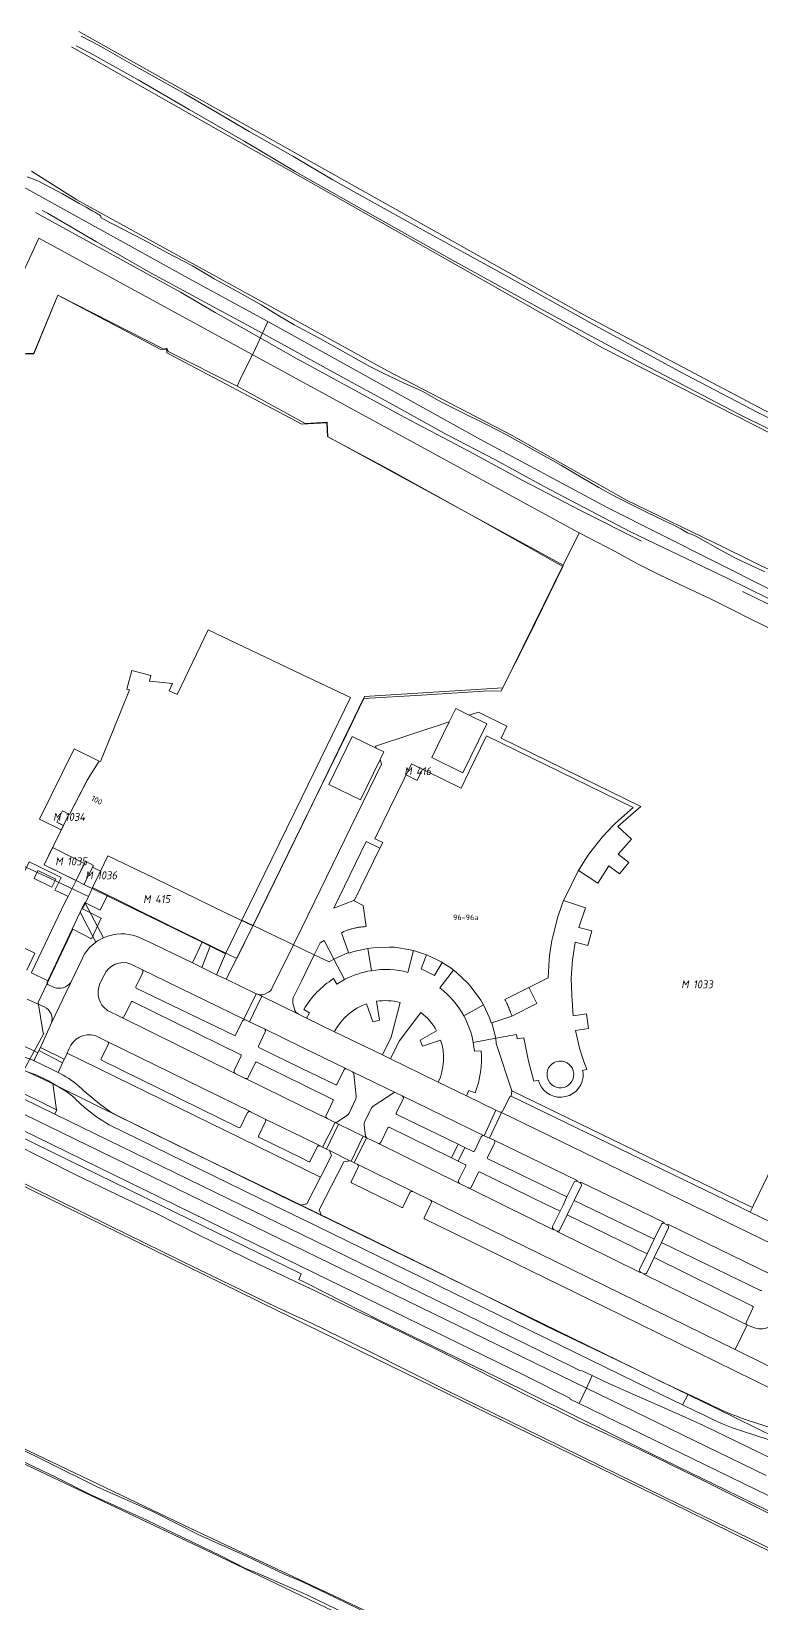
# Model space of a CAD drawing. Header units: metres. Extents: x 152715 to 153336, y 472170 to 473297.
# Drawn here: x 152939.2 to 153103.4, y 472910.4 to 473264 of the extents above; entities that cross this region are included whole.
import ezdxf
from ezdxf.enums import TextEntityAlignment as Align
from ezdxf.lldxf.tags import DXFTag

# ---------------------------------------------------------------- set-up
doc = ezdxf.new("R2010")
doc.units = ezdxf.units.M
for name, color, linetype, lineweight in [('B-WE-KG-GRENS_KADASTRAAL-G', 150, 'KG-KADASTRAAL-SO', 18), ('B-WE-OG-BEBOUWING-T50', 7, 'Continuous', 50), ('B-WE-OG-TOPOGRAFIE-G', 8, 'Continuous', 0)]:
    doc.layers.add(name, color=color, linetype=linetype, lineweight=lineweight)
doc.layers.add('B-WE-KG-GRENS_KADASTRAAL-S', color=7, linetype='Continuous')
doc.styles.add('NLCS-ISO', font='', dxfattribs={"height": 1.8})
doc.styles.add('NLCS-ISO-M250-T50', font='', dxfattribs={"height": 1.25})
doc.styles.get("Standard").update_dxf_attribs({"font": 'arial.ttf'})
doc.styles.get('NLCS-ISO').set_extended_font_data('NLCS-ISO')
doc.styles.get('NLCS-ISO-M250-T50').set_extended_font_data('NLCS-ISO')
tags = doc.linetypes.add('KG-KADASTRAAL-SO', pattern='A,5.5,-2,["K",Standard,S=1.8,R=0,X=0,Y=-0.9],-2,5.5,-2,[5,NLCS.SHX,S=0.75,R=0,X=0,Y=0],-2', length=19).pattern_tags.tags
tags[6] = DXFTag(74, 10)

# ---------------------------------------------------------------- blocks, each defined once
blk = doc.blocks.new('SKG-PERCEELNUMMER-SO')
at = {"style": 'NLCS-ISO', "oblique": 10, "flags": 1}
for tag, p in [('GEMEENTECODE', (0, 2.55)), ('PERCEELGROOTTE', (0, -2.45))]:
    blk.add_attdef(tag, text='', height=1.8, dxfattribs=at).set_placement(p, align=Align.MIDDLE_CENTER)
at = {"style": 'NLCS-ISO', "oblique": 10}
blk.add_attdef('SECTIE', text='', height=1.8, dxfattribs=at).set_placement((-0.5, 0), align=Align.MIDDLE_RIGHT)
blk.add_attdef('PERCEELNUMMER', text='', height=1.8, dxfattribs=at).set_placement((0.5, 0), align=Align.MIDDLE_LEFT)

msp = doc.modelspace()

# ---------------------------------------------------------------- linework, layer by layer
at = {"layer": 'B-WE-KG-GRENS_KADASTRAAL-G'}
for points in [[(152936.018, 473229.803), (152973.761, 473208.825), (152992.362, 473198.726)], [(152917.64, 473143.23), (152920.646, 473149.767), (152920.622, 473155.054), (152923.265, 473155.169), (152936.552, 473184.515), (152936.418, 473191.428), (152939.772, 473191.648), (152945.101, 473204.688), (152968.947, 473192.501), (152969.657, 473192.708), (152969.966, 473191.997), (152985.446, 473184.16)], [(152992.362, 473198.726), (152989.23, 473191.83), (152986.48, 473186.35), (152985.446, 473184.16)], [(152992.362, 473198.726), (153040.171, 473172.195), (153068.697, 473156.895), (153105.051, 473138.577), (153146.048, 473118.419), (153178.568, 473102.656), (153215.871, 473084.043), (153233.479, 473074.954), (153245.305, 473070.092)], [(152985.446, 473184.16), (153000.766, 473175.792), (153005.706, 473176.069), (153005.901, 473172.794), (153019.492, 473165.515), (153040.213, 473154.018), (153058.713, 473143.643), (153051.099, 473127.95), (153044.876, 473115.69), (153040.812, 473115.567), (153026.896, 473114.705), (153013.964, 473113.966), (153010.144, 473106.036), (153000.104, 473085.544), (152992.159, 473069.279), (152988.966, 473062.839)], [(152952.002, 473069.398), (152943.45, 473073.427), (152937.112, 473076.412), (152933.541, 473069.701), (152931.116, 473064.952), (152921.509, 473069.443), (152899.076, 473080.131), (152890.543, 473084.213), (152894.27, 473092.398)], [(152946.176, 473088.686), (152944.907, 473086.134), (152946.391, 473085.396), (152947.638, 473087.936)], [(152946.176, 473088.686), (152947.638, 473087.936)], [(152943.937, 473080.4), (152942.042, 473076.54), (152949.242, 473073.011), (152951.134, 473076.871)], [(152943.937, 473080.4), (152951.134, 473076.871)], [(152954.719, 473075.114), (152956.369, 473078.584)], [(152988.966, 473062.839), (152983.003, 473065.67), (152966.86, 473073.524), (152956.369, 473078.584)], [(152952.93, 473075.991), (152951.02, 473072.087), (152952.854, 473071.192)], [(152952.93, 473075.991), (152954.719, 473075.114)], [(152952.966, 473071.425), (152954.719, 473075.114)], [(152952.002, 473069.398), (152952.854, 473071.192)], [(152952.854, 473071.192), (152952.966, 473071.425)], [(152988.966, 473062.839), (152985.414, 473055.477), (152983.543, 473056.37), (152970.145, 473062.897), (152952.966, 473071.425)], [(152950.677, 473066.61), (152952.002, 473069.398)], [(152950.677, 473066.61), (152954.902, 473064.523)], [(152954.902, 473064.523), (152952.692, 473059.931)], [(152948.512, 473062.052), (152940.74, 473045.55), (152941.842, 473038.716)], [(152948.512, 473062.052), (152952.692, 473059.931)], [(152937.5, 473030.368), (152941.994, 473038.641), (152941.842, 473038.716)], [(153106.821, 472947.626), (153093.103, 472954.376), (153072.809, 472964.233), (153054.989, 472972.792), (153041.073, 472979.75), (153015.501, 472992.369), (152994.337, 473002.661), (152974.601, 473012.208), (152954.458, 473022.14), (152943.227, 473027.644), (152937.5, 473030.368)]]:
    msp.add_lwpolyline(points, dxfattribs=at)
msp.add_lwpolyline([(153023.457, 473096.742), (153024.68, 473099.25), (153027.187, 473098.027), (153025.963, 473095.52)], close=True, dxfattribs=at)
at = {"layer": 'B-WE-OG-TOPOGRAFIE-G'}
for points in [[(153173.008, 473144.51), (153124.185, 473168.151), (153064.257, 473199.769), (152949.829, 473263.97)], [(152950.418, 473262.944), (152954.252, 473260.867), (152962.192, 473256.357), (152973.719, 473249.905), (152979.76, 473246.411), (152988.161, 473241.468), (152997.959, 473235.897), (153007.024, 473230.614), (153011.769, 473227.893), (153027.336, 473219.271), (153044.811, 473209.715), (153066.115, 473197.797), (153084.997, 473187.48), (153102.565, 473178.244), (153122.559, 473168.266)], [(152948.175, 473260.492), (153067.642, 473192.846), (153105.98, 473173.32)], [(153255.31, 473098.535), (153252.848, 473100.131), (153244.284, 473105.014), (153234.688, 473110.081), (153223.556, 473115.638), (153212.451, 473121.258), (153199.263, 473127.758), (153188.592, 473133.049), (153167.374, 473143.816), (153145.619, 473154.475), (153126.208, 473164.119), (153098.441, 473177.812), (153076.78, 473189.124), (153055.955, 473200.364), (153034.411, 473212.225), (153010.616, 473225.629), (152998.553, 473232.469), (152987.213, 473239.202), (152974.705, 473246.443), (152963.203, 473253.057), (152952.307, 473259.153), (152949.291, 473260.704)], [(152938.209, 473231.303), (152940.651, 473230.39), (152946.167, 473227.428), (152949.906, 473225.283), (152951.036, 473224.676), (152951.527, 473224.419), (152952.244, 473224.011), (152953.038, 473223.579), (152953.587, 473223.264), (152954.078, 473222.949), (152954.376, 473222.784), (152954.612, 473222.643), (152954.785, 473222.459), (152954.813, 473222.261), (152954.846, 473222.03), (152955.38, 473221.729), (152959.283, 473219.748), (152964.424, 473217.106), (152969.66, 473214.252), (152975.425, 473211.227), (152980.333, 473208.355), (152985.43, 473205.569), (152990.887, 473202.502), (152994.596, 473200.194), (152998.262, 473198.001), (153003.917, 473195.015), (153008.648, 473192.351), (153012.242, 473190.347), (153015.298, 473188.605), (153018.33, 473187.109), (153022.85, 473184.956), (153027.063, 473183.046), (153031.423, 473180.581), (153036.342, 473178.119), (153041.694, 473175.481), (153046.204, 473173.199), (153053.177, 473169.249), (153058.403, 473166.318), (153063.19, 473163.484), (153066.823, 473161.398), (153070.664, 473159.325), (153077.556, 473155.848), (153081.753, 473153.803), (153083.66, 473152.928), (153084.386, 473152.554), (153085.258, 473152.088), (153086.047, 473151.627), (153086.725, 473151.239), (153087.794, 473150.845), (153088.767, 473150.398)], [(153243.448, 473074.259), (153238.792, 473076.113), (153213.522, 473088.237), (153182.356, 473104.168), (153147.326, 473121.274), (153117.984, 473136.578), (153095.032, 473147.871), (153073.046, 473158.58), (153047.356, 473173.105), (153019.271, 473187.676), (152949.428, 473226.095), (152939.242, 473232.577)], [(152972.764, 473205.295), (152940.125, 473223.28)], [(153114.997, 473131.488), (153095.51, 473141.11), (153073.954, 473151.466), (153054.345, 473161.711), (153043.419, 473167.717), (153032.691, 473173.281), (153020.536, 473179.984), (153007.872, 473186.854), (152996.026, 473193.425), (152989.591, 473196.941), (152977.252, 473203.581), (152966.143, 473209.633), (152953.806, 473216.629), (152942.824, 473223.11), (152941.606, 473223.681)], [(153062.414, 473151.227), (152940.892, 473217.502), (152871.36, 473066.64)], [(152939.713, 473191.489), (152945.101, 473204.688)], [(152945.101, 473204.688), (152968.283, 473192.435)], [(152980.492, 473200.796), (152972.764, 473205.295)], [(152990.504, 473195.155), (152980.492, 473200.796)], [(152999.2, 473190.212), (152990.504, 473195.155)], [(152935.53, 473191.35), (152939.713, 473191.489)], [(152968.283, 473192.435), (152969.63, 473192.48)], [(152969.63, 473192.48), (152969.656, 473191.71)], [(152969.656, 473191.71), (153000, 473175.672)], [(152999.767, 473189.913), (152999.2, 473190.212)], [(153011.311, 473183.621), (152999.767, 473189.913)], [(153023.155, 473177.149), (153011.311, 473183.621)], [(153037.465, 473169.679), (153023.155, 473177.149)], [(153000, 473175.672), (153005.669, 473175.969)], [(153005.669, 473175.969), (153005.801, 473172.87)], [(153005.801, 473172.87), (153058.827, 473143.936)], [(153049.755, 473162.999), (153037.465, 473169.679)], [(153062.852, 473156.135), (153049.755, 473162.999)], [(153076.429, 473149.312), (153062.852, 473156.135)], [(153058.827, 473143.936), (153062.414, 473151.227)], [(153062.414, 473151.227), (153070.51, 473146.99), (153075.66, 473144.18), (153080.58, 473141.71), (153086.29, 473138.99), (153091.94, 473136.37), (153097.31, 473133.66), (153100.37, 473132.08), (153118.91, 473123.04), (153136.12, 473114.7), (153158.01, 473104.022)], [(153088.767, 473150.398), (153094.089, 473147.418), (153097.742, 473145.452), (153104.167, 473142.456)], [(153000, 473085.332), (153014.113, 473114.378), (153045.235, 473116.309), (153058.827, 473143.936)], [(153126.843, 473124.5), (153099.157, 473138.013)], [(152957.482, 473106.589), (152961.24, 473115.874), (152960.669, 473116.04), (152961.794, 473120.27), (152966.068, 473119.131), (152965.72, 473117.835), (152970.944, 473117.327), (152970.184, 473115.681), (152972.003, 473114.815), (152978.973, 473129.403), (153000, 473119.367)], [(153000, 473119.367), (153010.94, 473114.145), (153000, 473091.71)], [(153037.661, 473110.195), (153034.637, 473111.682), (153033.172, 473108.702)], [(153036.221, 473097.256), (153041.625, 473108.246), (153037.661, 473110.195)], [(153062.213, 473075.287), (153066.58, 473072.45), (153069.07, 473076.3), (153071.48, 473074.48), (153073.54, 473077.09), (153071.14, 473078.95), (153074.2, 473082.29), (153071.12, 473085.14), (153074.63, 473088.26), (153076.262, 473089.649), (153044.82, 473105.02), (153046.13, 473107.75), (153039.72, 473110.88), (153037.661, 473110.195)], [(152954.42, 473099.858), (152954.713, 473099.747), (152957.482, 473106.589)], [(153033.172, 473108.702), (153016.6, 473103.19), (153016.75, 473102.75)], [(153033.172, 473108.702), (153029.233, 473100.692), (153036.221, 473097.256)], [(152954.42, 473099.858), (152948.794, 473102.621), (152941.031, 473086.813), (152945.91, 473084.417), (152946.391, 473085.396)], [(153016.75, 473102.75), (153011.345, 473105.372), (153006.123, 473094.607), (153013.229, 473091.16), (153017.616, 473100.203)], [(153017.616, 473100.203), (153018.451, 473101.925), (153016.75, 473102.75)], [(153037.592, 473097.373), (153041.57, 473105.53), (153041.578, 473105.526)], [(153041.578, 473105.526), (153074.51, 473089.44), (153070.53, 473085.88), (153069.97, 473085.34), (153067.66, 473082.83), (153067.04, 473082.1), (153065.02, 473079.51), (153064.44, 473078.74), (153062.66, 473076.02), (153062.213, 473075.287)], [(152954.42, 473099.858), (152951.952, 473095.96), (152947.767, 473087.869)], [(152954.42, 473099.858), (152951.712, 473095.548), (152947.767, 473087.869)], [(153017.616, 473100.203), (153017.96, 473099.19), (153000, 473062.394)], [(153017.598, 473080.309), (153018.2, 473081.54), (153016.46, 473082.39), (153024.68, 473099.25), (153035.85, 473093.8), (153037.592, 473097.373)], [(153000, 473091.71), (152986.532, 473064.09)], [(152944.907, 473086.134), (152946.176, 473088.686), (152947.767, 473087.869)], [(153133.687, 472908.161), (153082.769, 472933.223), (152997.838, 472974.631), (152845.173, 473049.508), (152768.708, 473086.285)], [(152946.391, 473085.396), (152942.042, 473076.54), (152947.065, 473074.078)], [(152946.391, 473085.396), (152944.907, 473086.134)], [(152944.907, 473086.134), (152945.618, 473085.781)], [(152946.391, 473085.396), (152945.618, 473085.781)], [(152989.06, 473062.89), (153000, 473085.332)], [(153017.598, 473080.309), (153014.52, 473081.77), (153007.21, 473066.8), (153011.883, 473068.621)], [(153011.883, 473068.621), (153017.598, 473080.309)], [(152936.622, 473072.956), (152938.719, 473077.215), (152940.883, 473076.151)], [(152940.883, 473076.151), (152945.883, 473073.694), (152944.492, 473070.855), (152945.292, 473070.462)], [(152947.065, 473074.078), (152948.743, 473073.255)], [(152949.242, 473073.011), (152951.361, 473077.334)], [(152951.02, 473072.087), (152953.138, 473076.415), (152951.361, 473077.334)], [(153062.213, 473075.287), (153062.16, 473075.2), (153058.92, 473068.58), (153058.89, 473068.5)], [(152945.292, 473070.462), (152946.986, 473069.63)], [(152947.476, 473069.39), (152949.242, 473073.011)], [(152948.743, 473073.255), (152949.242, 473073.011)], [(152949.242, 473073.011), (152951.02, 473072.087)], [(152956.231, 473069.546), (152951.02, 473072.087)], [(152946.69, 473068.036), (152939.24, 473052.328)], [(152947.476, 473069.39), (152946.69, 473068.036)], [(152946.986, 473069.63), (152947.476, 473069.39)], [(152951.217, 473068.08), (152950.169, 473065.894)], [(152951.217, 473068.08), (152954.676, 473066.358), (152956.231, 473069.546)], [(152955.398, 473060.126), (152951.217, 473068.08)], [(152977.58, 473059.133), (152956.231, 473069.546)], [(153014.311, 473062.633), (153014.51, 473062.64), (153013.84, 473067.41), (153011.79, 473068.43), (153011.883, 473068.621)], [(153045.7, 473046.26), (153055.4, 473051.12), (153055.63, 473055.19), (153055.73, 473056.14), (153056.26, 473059.5), (153056.46, 473060.45), (153057.26, 473063.65), (153057.53, 473064.61), (153058.58, 473067.68), (153058.89, 473068.5)], [(153058.89, 473068.5), (153063.8, 473066.83), (153062.29, 473062.44), (153065.22, 473061.68), (153064.38, 473058.43), (153061.51, 473059.17), (153060.87, 473055.08), (153060.59, 473051.15), (153060.71, 473047.14), (153061.06, 473042.56), (153064.06, 473043), (153064.51, 473039.74), (153061.58, 473039.28), (153062.3, 473035.99)], [(152942.866, 473050.418), (152950.169, 473065.894)], [(152950.169, 473065.894), (152953.676, 473059.149)], [(152986.532, 473064.09), (152982.859, 473056.558)], [(152989.06, 473062.89), (152986.532, 473064.09)], [(152938.135, 473052.852), (152939.997, 473056.691), (152932.973, 473060.013), (152931.222, 473056.217)], [(152963.62, 473060.14), (152966.7, 473058.67), (152975.417, 473054.461)], [(152989.06, 473062.89), (152982.977, 473050.81)], [(152998.129, 473058.564), (152989.06, 473062.89)], [(153000, 473062.394), (152998.129, 473058.564)], [(153010.533, 473056.794), (153008.95, 473061.27), (153009.129, 473061.356), (153009.31, 473061.44), (153009.491, 473061.521), (153009.674, 473061.6), (153009.858, 473061.675), (153010.044, 473061.748), (153010.23, 473061.818), (153010.417, 473061.886), (153010.605, 473061.95), (153010.794, 473062.012), (153010.984, 473062.071), (153011.175, 473062.127), (153011.367, 473062.18), (153011.56, 473062.231), (153011.753, 473062.278), (153011.947, 473062.323), (153012.141, 473062.365), (153012.336, 473062.404), (153012.532, 473062.44), (153012.728, 473062.473), (153012.925, 473062.504), (153013.122, 473062.531), (153013.319, 473062.555)], [(153013.319, 473062.555), (153013.517, 473062.577), (153013.715, 473062.595), (153013.914, 473062.611), (153014.112, 473062.624), (153014.311, 473062.633)], [(152971.646, 473000), (152922.84, 473023.83), (152854.751, 473057.122)], [(152975.417, 473054.461), (152977.58, 473059.133)], [(152977.534, 473053.439), (152979.427, 473058.232)], [(152979.427, 473058.232), (152977.58, 473059.133)], [(152982.859, 473056.558), (152979.427, 473058.232)], [(152982.859, 473056.558), (152980.857, 473051.834)], [(152998.129, 473058.564), (152993.38, 473048.84)], [(152998.129, 473058.564), (153002.815, 473056.329)], [(153000, 473050.557), (153002.815, 473056.329)], [(153002.815, 473056.329), (153004.13, 473059.02), (153005.01, 473059.55), (153007.231, 473055.325)], [(153007.231, 473055.325), (153006.19, 473054.72), (153002.815, 473056.329)], [(153010.533, 473056.794), (153007.231, 473055.325)], [(153014.869, 473057.735), (153011.7, 473057.01), (153010.58, 473056.66), (153010.533, 473056.794)], [(153025.137, 473057.258), (153024.42, 473057.44), (153020.83, 473057.99), (153019.66, 473058.05), (153016.04, 473057.89), (153014.869, 473057.735)], [(153015.66, 473052.73), (153014.869, 473057.735)], [(153025.137, 473057.258), (153023.89, 473052.36)], [(153028.31, 473056.21), (153025.56, 473057.15), (153025.137, 473057.258)], [(153028.31, 473056.21), (153028.043, 473056.301), (153026.823, 473053.114), (153029.866, 473051.642), (153031.606, 473054.575), (153031.37, 473054.73)], [(153031.37, 473054.73), (153028.31, 473056.21)], [(152854.139, 473055.66), (152925.73, 473020.79), (152968.265, 473000)], [(152948.076, 473050.107), (152950.67, 473055.56)], [(152961.53, 473054.23), (152964.02, 473053.01)], [(152964.082, 473052.963), (152964.02, 473053.01)], [(152964.02, 473053.01), (152986.99, 473041.83)], [(152975.417, 473054.461), (152977.534, 473053.439)], [(152977.534, 473053.439), (152980.857, 473051.834)], [(153007.231, 473055.325), (153009.64, 473050.74)], [(153031.06, 473048.86), (153034.139, 473052.859)], [(153031.37, 473054.73), (153033.8, 473053.13), (153034.139, 473052.859)], [(153040.85, 473045.037), (153040.25, 473046.08), (153038.13, 473049), (153037.35, 473049.91), (153034.74, 473052.38), (153034.139, 473052.859)], [(152940.608, 473034.219), (152903.474, 473052.468)], [(152942.866, 473050.418), (152939.2, 473052.251)], [(152942.704, 473050.069), (152942.757, 473050.186)], [(152942.757, 473050.186), (152942.866, 473050.418)], [(152944.293, 473048.971), (152942.886, 473049.63)], [(152948.076, 473050.107), (152943.65, 473040.846)], [(152954.62, 473049.84), (152955.53, 473051.75)], [(152986.68, 473041.43), (152985.13, 473038.21), (152985.015, 473038.106), (152984.86, 473038.12), (152962.77, 473048.82), (152962.664, 473048.934), (152962.68, 473049.09), (152964.22, 473052.32)], [(152980.857, 473051.834), (152982.977, 473050.81)], [(152982.977, 473050.81), (152989.774, 473047.528)], [(152998.147, 473046.757), (153000, 473050.557)], [(153007.13, 473050.95), (153007.91, 473049.72), (153009.64, 473050.74)], [(153064.016, 472958.841), (152885.656, 473045.645)], [(152938.264, 473046.296), (152942.084, 473044.571)], [(152960.06, 473042.54), (152961.67, 473045.73), (152961.785, 473045.835), (152961.94, 473045.82), (152986.31, 473033.82), (152986.404, 473033.724), (152986.39, 473033.59), (152984.81, 473030.3)], [(152986.99, 473041.83), (152989.774, 473047.528)], [(152988.216, 473041.239), (152991.016, 473046.971)], [(152989.774, 473047.528), (152989.799, 473047.517)], [(152989.799, 473047.517), (152991.016, 473046.971)], [(152991.016, 473046.971), (152999.269, 473042.926)], [(152992.38, 473047.8), (152991.59, 473047.44)], [(153016.8, 473045.84), (153017.47, 473041.6), (153016, 473041.21), (153014.58, 473045.27)], [(153018.15, 473033.77), (153020.1, 473037.75), (153022.12, 473045.61)], [(153047.26, 473042.53), (153052.891, 473045.351), (153051.084, 473048.958), (153045.7, 473046.26)], [(153045.7, 473046.26), (153045.763, 473046.135), (153045.825, 473046.011), (153045.887, 473045.885), (153045.948, 473045.76), (153046.008, 473045.634), (153046.068, 473045.508), (153046.127, 473045.381), (153046.185, 473045.255), (153046.243, 473045.128), (153046.3, 473045), (153046.357, 473044.873), (153046.412, 473044.745), (153046.468, 473044.617), (153046.522, 473044.488), (153046.576, 473044.359), (153046.629, 473044.23), (153046.682, 473044.101), (153046.733, 473043.972), (153046.785, 473043.842), (153046.835, 473043.712), (153046.885, 473043.581), (153046.934, 473043.451), (153046.983, 473043.32), (153047.031, 473043.189), (153047.078, 473043.058), (153047.124, 473042.926), (153047.17, 473042.794), (153047.215, 473042.662), (153047.26, 473042.53)], [(152956.27, 473043.79), (152959.41, 473042.25)], [(152959.41, 473042.25), (152985.04, 473029.63)], [(152998.35, 473044.14), (152998.024, 473045.423)], [(152999.269, 473042.926), (152999.28, 473042.92)], [(152999.281, 473042.919), (153000, 473042.568)], [(153000, 473042.568), (153001.08, 473042.04)], [(153001.08, 473042.04), (153001.72, 473043.27), (153000.46, 473044.01)], [(153007.36, 473038.99), (153001.08, 473042.04)], [(153026.8, 473043.32), (153021.92, 473036.89), (153019.95, 473032.9)], [(153036.43, 473042.59), (153040.85, 473045.037)], [(153042.771, 473041.034), (153042.61, 473040.98), (153042.23, 473042.13), (153040.85, 473045.037)], [(153047.26, 473042.53), (153042.771, 473041.034)], [(152943.49, 473040.511), (152941.225, 473035.443)], [(152943.65, 473040.846), (152943.49, 473040.511)], [(152986.99, 473041.83), (152987.313, 473041.673)], [(152987.313, 473041.673), (152988.216, 473041.239)], [(152988.216, 473041.239), (152991.585, 473039.618)], [(153000, 473030.766), (152990.33, 473035.45), (152990.236, 473035.569), (152990.24, 473035.72), (152991.78, 473038.99)], [(152991.585, 473039.618), (153000, 473035.533)], [(153007.457, 473039.174), (153007.36, 473038.99)], [(153007.36, 473038.99), (153018.15, 473033.77)], [(153031.21, 473037.14), (153027.16, 473035.79), (153026.61, 473037.13), (153030.32, 473039.23)], [(153042.771, 473041.034), (153043.65, 473037.52)], [(152940.882, 473034.762), (152941.225, 473035.443)], [(152941.225, 473035.443), (152946.597, 473032.828)], [(152947.229, 473034.218), (152947.63, 473035.1)], [(152953.54, 473038.15), (152956.26, 473036.82)], [(152985.94, 473017.42), (152954.99, 473032.63), (152954.873, 473032.734), (152954.88, 473032.89), (152956.48, 473036.14)], [(152956.349, 473036.761), (152956.26, 473036.82)], [(152956.26, 473036.82), (152988.429, 473021.025)], [(153000, 473035.533), (153010.1, 473030.63)], [(153043.65, 473037.52), (153038.57, 473036.6)], [(153038.57, 473036.6), (153038.84, 473034.6), (153040.35, 473034.71)], [(153053.46, 473027.38), (153053.23, 473028.11), (153052.23, 473027.9), (153051.01, 473032.38), (153049.94, 473037.64), (153048.47, 473037.42), (153048.312, 473038.36), (153043.65, 473037.52)], [(153043.65, 473037.52), (153043.76, 473036.33), (153047.26, 473025.71)], [(152939.752, 473032.518), (152940.608, 473034.219)], [(152939.847, 473032.48), (152939.752, 473032.518)], [(152945.182, 473029.812), (152943.738, 473030.584), (152939.847, 473032.48)], [(152940.608, 473034.219), (152940.882, 473034.762)], [(152940.882, 473034.762), (152946.211, 473032.005)], [(152946.211, 473032.005), (152945.182, 473029.812)], [(152946.597, 473032.828), (152946.211, 473032.005)], [(152946.615, 473032.867), (152946.597, 473032.828)], [(152946.615, 473032.867), (152947.229, 473034.218)], [(152947.229, 473034.218), (153004.227, 473006.311)], [(152987.95, 473028.73), (152989.6, 473032.07), (152989.705, 473032.184), (152989.86, 473032.18), (153000, 473027.202)], [(153019.95, 473032.9), (153018.15, 473033.77)], [(153030.7, 473027.66), (153019.95, 473032.9)], [(153058.585, 473032.373), (153058.451, 473032.392)], [(152943.996, 473027.378), (152943.044, 473027.937), (152940.379, 473029.197), (152938.333, 473029.955)], [(152945.182, 473029.812), (152946.301, 473029.213)], [(152985.04, 473029.63), (152987.25, 473028.52)], [(152987.25, 473028.52), (152987.356, 473028.472)], [(152987.356, 473028.472), (153000, 473022.288)], [(153009.43, 473030.37), (153007.91, 473027.17), (153007.786, 473027.075), (153007.63, 473027.07), (153000, 473030.766)], [(153007.89, 473018.68), (153010.06, 473020.06), (153010.393, 473020.347), (153010.64, 473020.71), (153012.12, 473023.74), (153012.241, 473024.115), (153012.24, 473024.51), (153011.72, 473029.51)], [(153010.1, 473030.63), (153011.413, 473029.999)], [(153011.413, 473029.999), (153021.13, 473025.285)], [(153064.13, 473030.52), (153063.17, 473030.31), (153063.29, 473029.69)], [(152933.621, 473025.791), (152944.484, 473020.486)], [(152934.277, 473026.685), (152944.874, 473021.464)], [(152943.996, 473027.378), (152946.968, 473025.617)], [(152943.996, 473027.378), (152944.874, 473021.464)], [(152951.043, 473025.656), (152954.481, 473022.751), (152957.071, 473020.902), (152958.957, 473019.971), (152960.603, 473019.104)], [(153000, 473027.202), (153006.97, 473023.78), (153007.071, 473023.658), (153007.08, 473023.5), (153005.46, 473020.15)], [(153014.36, 473015.51), (153014.02, 473018.01), (153014.029, 473018.406), (153014.16, 473018.78), (153015.72, 473021.9), (153015.958, 473022.198), (153016.26, 473022.43), (153020.53, 473025.21)], [(153021.13, 473025.285), (153021.14, 473025.28)], [(153021.14, 473025.28), (153022.62, 473024.56)], [(153022.62, 473024.56), (153040.997, 473015.626)], [(153037.02, 473024.6), (153030.7, 473027.66)], [(153038.99, 473025.24), (153037.56, 473025.82), (153037.02, 473024.6)], [(153043.685, 473021.386), (153037.02, 473024.6)], [(153045.26, 473021.23), (153046.79, 473024.42), (153046.916, 473024.526), (153047.08, 473024.51)], [(153047.26, 473025.71), (153047.08, 473024.51)], [(153047.08, 473024.51), (153076.35, 473010.31), (153097.679, 473000)], [(153047.26, 473025.71), (153100.263, 473000)], [(152775.323, 473023.314), (152895.047, 472965.503), (152975.083, 472927.27), (153111.344, 472863.109)], [(152944.874, 473021.464), (152944.945, 473021.429), (152944.484, 473020.486)], [(152949.213, 473023.793), (152951.142, 473021.984)], [(152987.82, 473020.8), (152986.2, 473017.53)], [(152988.48, 473021), (152988.429, 473021.025)], [(152988.48, 473021), (152991.652, 473019.449)], [(153000, 473022.288), (153005.698, 473019.501)], [(153022.82, 473023.92), (153021.25, 473020.66), (153021.251, 473020.511), (153021.36, 473020.41), (153035.179, 473013.705)], [(153041.05, 473015.6), (153043.685, 473021.386)], [(153044.898, 473020.8), (153042.233, 473015.067)], [(153044.63, 473020.93), (153043.685, 473021.386)], [(153044.63, 473020.93), (153044.898, 473020.8)], [(153044.898, 473020.8), (153087.8, 473000)], [(152927.572, 473017.672), (152949.332, 473006.711), (152967.353, 472998.151), (152976.652, 472993.397), (152990.543, 472986.614), (153003.188, 472980.637), (153014.194, 472975.33)], [(152944.484, 473020.486), (152986.438, 473000)], [(152956.691, 473018.059), (152993.651, 473000)], [(152960.603, 473019.104), (152997.926, 473000.854)], [(153000, 473010.533), (152990.35, 473015.26), (152990.247, 473015.381), (152990.25, 473015.54), (152991.85, 473018.8)], [(152991.652, 473019.449), (153000, 473015.352)], [(153007.534, 473018.61), (153004.652, 473013.064)], [(153008.287, 473018.24), (153005.56, 473012.61)], [(153005.698, 473019.501), (153005.7, 473019.5)], [(153005.7, 473019.5), (153007.534, 473018.61)], [(153007.534, 473018.61), (153007.89, 473018.68)], [(153007.534, 473018.61), (153008.287, 473018.24)], [(153008.287, 473018.24), (153013.82, 473015.526)], [(153017.76, 473014.11), (153019.38, 473017.42), (153019.391, 473017.434), (153019.52, 473017.53), (153019.67, 473017.52), (153033.664, 473010.629)], [(153000, 473015.352), (153004.12, 473013.33)], [(153013.82, 473015.526), (153011.1, 473009.87)], [(153014.589, 473015.149), (153011.808, 473009.528)], [(153013.82, 473015.526), (153014.589, 473015.149)], [(153014.36, 473015.51), (153014.589, 473015.149)], [(153014.589, 473015.149), (153017.09, 473013.92)], [(153017.09, 473013.92), (153017.101, 473013.914)], [(153017.101, 473013.914), (153035.463, 473004.89)], [(153036.699, 473012.968), (153038.55, 473012.07), (153038.697, 473012.071), (153038.82, 473012.15), (153040.37, 473015.39)], [(153040.997, 473015.626), (153041.05, 473015.6)], [(153041.05, 473015.6), (153042.233, 473015.067)], [(153043.347, 473013.959), (153041.797, 473010.724), (153041.781, 473010.56), (153041.87, 473010.43)], [(153042.233, 473015.067), (153043.242, 473014.581)], [(153061.888, 473005.372), (153061.973, 473005.55), (153043.242, 473014.581)], [(153003.45, 473013.05), (153001.84, 473009.83), (153001.752, 473009.731), (153001.62, 473009.74), (153000, 473010.533)], [(153004.12, 473013.33), (153004.041, 473013.353)], [(153004.652, 473013.064), (153004.12, 473013.33)], [(153006.209, 473012.289), (153006.705, 473011.143), (153004.227, 473006.311)], [(153005.56, 473012.61), (153004.652, 473013.064)], [(153006.209, 473012.289), (153005.56, 473012.61)], [(153006.209, 473012.289), (153010.832, 473010.003)], [(153035.179, 473013.705), (153033.664, 473010.629)], [(153033.664, 473010.629), (153035.18, 473009.883)], [(153035.179, 473013.705), (153036.699, 473012.968)], [(153036.699, 473012.968), (153035.18, 473009.883)], [(153041.87, 473010.43), (153059.658, 473001.838)], [(153132.98, 472909.213), (153121.08, 472915.065), (153103.187, 472923.816), (153087.894, 472931.242), (153071.181, 472939.45), (153049.966, 472949.88), (153032.927, 472958.174), (153015.398, 472967.015), (153002.188, 472973.465), (152994.452, 472976.984), (152976.547, 472985.662), (152956.675, 472995.448), (152933.454, 473006.864)], [(153010.832, 473010.003), (153009.459, 473009.728), (153003.933, 472998.941), (153004.447, 472997.665)], [(153011.1, 473009.87), (153010.832, 473010.003)], [(153012.69, 473008.53), (153011.11, 473005.27), (153011.09, 473005.13), (153011.19, 473005.03), (153021.431, 473000)], [(153011.808, 473009.528), (153011.1, 473009.87)], [(153012.491, 473009.199), (153011.808, 473009.528)], [(153012.491, 473009.199), (153024.99, 473003.04)], [(153035.18, 473009.883), (153036.81, 473009.08), (153036.91, 473008.981), (153036.9, 473008.84), (153035.29, 473005.57)], [(153038.19, 473004.14), (153039.77, 473007.39), (153039.872, 473007.488), (153040.01, 473007.46), (153055.259, 473000)], [(153105.9, 473008.833), (153101.63, 473000)], [(153004.227, 473006.311), (153001.145, 473000.301), (152999.673, 473000)], [(153035.463, 473004.89), (153037.506, 473003.886)], [(153037.506, 473003.886), (153037.583, 473003.854)], [(153037.506, 473003.886), (153045.406, 473000)], [(153061.274, 473005.177), (153059.658, 473001.838)], [(153061.263, 473001.062), (153062.886, 473004.427)], [(153062.655, 473004.99), (153061.888, 473005.372)], [(153062.655, 473004.99), (153062.745, 473005.178), (153073.484, 473000)], [(152815.218, 473000.62), (152890.941, 472963.878), (152979.769, 472921.788), (153079.882, 472873.856), (153109.939, 472859.548)], [(152968.265, 473000), (152999.903, 472984.536)], [(153000, 472986.156), (152971.646, 473000)], [(152986.438, 473000), (153000, 472993.378)], [(152993.651, 473000), (153000, 472996.898)], [(152999.673, 473000), (152997.926, 473000.854)], [(153004.447, 472997.665), (153000, 472999.84), (152999.673, 473000)], [(153021.431, 473000), (153022.49, 472999.48), (153022.646, 472999.474), (153022.76, 472999.58), (153022.963, 473000)], [(153022.963, 473000), (153024.32, 473002.81)], [(153024.99, 473003.04), (153028.93, 473001.11)], [(153105.96, 472958.51), (153071.76, 472975.3), (153027.64, 472996.91), (153027.549, 472997.024), (153027.55, 472997.17), (153028.904, 473000)], [(153028.904, 473000), (153029.11, 473000.43)], [(153028.93, 473001.11), (153031.198, 473000)], [(153031.198, 473000), (153097.469, 472967.56)], [(153045.406, 473000), (153056.657, 472994.466), (153056.686, 472994.526)], [(153055.259, 473000), (153058.096, 472998.612)], [(153058.768, 473000), (153058.096, 472998.612)], [(153059.658, 473001.838), (153058.768, 473000)], [(153059.703, 472997.826), (153060.751, 473000)], [(153060.751, 473000), (153061.263, 473001.062)], [(153061.263, 473001.062), (153063.462, 473000)], [(153063.462, 473000), (153079.269, 472992.364)], [(153073.484, 473000), (153081.54, 472996.116), (153081.46, 472995.95)], [(153087.8, 473000), (153108.329, 472990.047)], [(153097.679, 473000), (153100.882, 472998.452)], [(153100.263, 473000), (153101.37, 472999.462)], [(153101.63, 473000), (153101.37, 472999.462)], [(153000, 472996.898), (153078.488, 472958.552)], [(153004.447, 472997.665), (153006.501, 472996.661)], [(153006.501, 472996.661), (153078.039, 472961.679), (153080.902, 472960.295)], [(153058.096, 472998.612), (153056.431, 472995.171)], [(153058.074, 472994.448), (153059.703, 472997.826)], [(153059.703, 472997.826), (153077.657, 472989.03)], [(153101.37, 472999.462), (153100.882, 472998.452)], [(153100.882, 472998.452), (153110.183, 472993.956), (153112.569, 472992.882)], [(153000, 472993.378), (153060.581, 472963.797)], [(153056.686, 472994.526), (153057.459, 472994.186)], [(153076.19, 472984.954), (153076.149, 472984.871), (153057.414, 472994.093), (153057.459, 472994.186)], [(153080.881, 472995.699), (153079.269, 472992.364)], [(153080.887, 472991.582), (153082.497, 472994.923)], [(153082.244, 472995.53), (153081.46, 472995.95)], [(153082.269, 472995.513), (153082.367, 472995.717), (153105.603, 472984.41)], [(153077.657, 472989.03), (153075.963, 472985.526)], [(153079.269, 472992.364), (153077.657, 472989.03)], [(153079.274, 472988.236), (153080.887, 472991.582)], [(153103.159, 472980.816), (153080.887, 472991.582)], [(153062.4, 472955.422), (153060.397, 472956.399), (153060.291, 472956.599), (153049.852, 472961.815), (153000, 472986.156)], [(153077.613, 472984.79), (153079.274, 472988.236)], [(153101.41, 472977.257), (153079.274, 472988.236)], [(152999.903, 472984.536), (152999.324, 472983.307)], [(152999.324, 472983.307), (153000, 472982.989)], [(153000, 472982.989), (153001.08, 472982.48), (153017.53, 472974.08), (153022.65, 472971.595)], [(153076.19, 472984.954), (153076.991, 472984.563)], [(153076.991, 472984.563), (153076.949, 472984.478), (153099.77, 472973.245), (153100.187, 472973.064)], [(153137.763, 472914.806), (153136.194, 472915.55), (153118.525, 472924.067), (153102.247, 472932.098), (153089.112, 472938.647), (153076.199, 472944.963), (153062.347, 472951.397), (153050.379, 472957.33), (153032.2, 472966.657), (153016.131, 472974.475), (153014.194, 472975.33)], [(153101.518, 472976.979), (153100.007, 472973.731)], [(153101.518, 472976.979), (153101.538, 472977.025)], [(153138.237, 472915.166), (153115.06, 472926.37), (153078.69, 472944.05), (153043.72, 472961.37), (153022.65, 472971.595)], [(153100.187, 472973.064), (153097.469, 472967.56)], [(153100.187, 472973.064), (153100.87, 472972.748)], [(153097.469, 472967.56), (153112.338, 472960.216)], [(153060.581, 472963.797), (153062.55, 472962.802), (153063.093, 472962.76), (153065.351, 472961.668)], [(153065.351, 472961.668), (153064.016, 472958.841)], [(153065.351, 472961.668), (153068.379, 472960.204), (153075.481, 472957.009), (153084.097, 472953.28), (153090.363, 472950.435), (153117.84, 472937.066)], [(153064.016, 472958.841), (153062.4, 472955.422)], [(153064.016, 472958.841), (153104.43, 472939.182)], [(153085.657, 472955.086), (153078.488, 472958.552)], [(153086.891, 472957.502), (153080.902, 472960.295)], [(153086.891, 472957.502), (153085.657, 472955.086)], [(153091.544, 472955.332), (153086.891, 472957.502)], [(153104.94, 472934.667), (153062.4, 472955.422)], [(153090.339, 472952.87), (153088.747, 472953.593), (153085.657, 472955.086)], [(153124.045, 472943.083), (153122.189, 472943.983), (153115.646, 472946.663), (153099.987, 472951.735)], [(153018.631, 472906.398), (153007.549, 472911.726), (153000.282, 472915.213), (152999.519, 472915.569), (152996.034, 472917.034), (152987.554, 472921.082), (152977.001, 472925.796), (152966.645, 472930.993), (152954.151, 472936.61), (152942.477, 472942.356), (152930.176, 472948.418)], [(153123.09, 472940.205), (153113.198, 472944.575), (153099.132, 472949.131)], [(153212.26, 472811.052), (153154.635, 472838.271), (153112.89, 472858.143), (153111.174, 472859.592), (153107.95, 472861.548), (153094.574, 472867.682), (153084.754, 472872.127), (153081.996, 472873.403), (153071.605, 472878.476), (153058.507, 472884.703), (153045.523, 472890.855), (153032.276, 472897.267), (153016.63, 472904.833), (153001.177, 472912.367), (152989.649, 472917.386), (152987.38, 472918.292), (152981.648, 472921.206), (152965.146, 472929.132), (152952.296, 472935.032), (152944.831, 472938.72), (152929.678, 472945.977)]]:
    msp.add_lwpolyline(points, dxfattribs=at)
msp.add_lwpolyline([(152939.787, 473073.474), (152940.637, 473075.297), (152944.699, 473073.319), (152943.775, 473071.552), (152939.787, 473073.474)], close=True, dxfattribs=at)
for points in [[(152955.398, 473060.126, 0.052937733), (152953.676, 473059.149)], [(152956.66, 473060.57, 0.034994251), (152955.398, 473060.126)], [(152963.62, 473060.14, 0.182753434), (152956.66, 473060.57)], [(152953.676, 473059.149, 0.126927751), (152950.67, 473055.56)], [(152961.53, 473054.23, 0.396682406), (152955.53, 473051.75)], [(152964.22, 473052.32, 0.339103577), (152964.082, 473052.963)], [(153015.66, 473052.73, 0.080698499), (153009.64, 473050.74)], [(153023.89, 473052.36, 0.106928266), (153015.66, 473052.73)], [(152939.2, 473052.251, 0.077301172), (152939.24, 473052.328)], [(152942.704, 473050.069, 0.3650033), (152942.886, 473049.63)], [(152944.293, 473048.971, 0.332484544), (152948.076, 473050.107)], [(152954.62, 473049.84, 0.365258772), (152956.27, 473043.79)], [(153007.13, 473050.95, 0.116092062), (153000.46, 473044.01)], [(152989.799, 473047.517, 0.189289965), (152991.59, 473047.44)], [(152992.38, 473047.8, 0.19704092), (152993.38, 473048.84)], [(152998.147, 473046.757, 0.186591058), (152998.024, 473045.423)], [(153022.12, 473045.61, 0.098866176), (153016.8, 473045.84)], [(153036.43, 473042.59, 0.105505229), (153031.06, 473048.86)], [(152943.65, 473040.846, 0.410717487), (152942.084, 473044.571)], [(152959.41, 473042.25, 0.440229033), (152960.06, 473042.54)], [(152998.35, 473044.14, 0.236702136), (152999.269, 473042.926)], [(152999.281, 473042.919, 1), (152999.28, 473042.92)], [(153014.58, 473045.27, 0.190705324), (153007.457, 473039.174)], [(153030.32, 473039.23, 0.106974602), (153026.8, 473043.32)], [(153038.57, 473036.6, 0.081154829), (153036.43, 473042.59)], [(152987.313, 473041.673, 0.412748326), (152986.68, 473041.43)], [(152991.78, 473038.99, 0.412230204), (152991.585, 473039.618)], [(152953.54, 473038.15, 0.394620916), (152947.63, 473035.1)], [(152956.48, 473036.14, 0.349184168), (152956.349, 473036.761)], [(153030.7, 473027.66, 0.196202169), (153031.21, 473037.14)], [(153062.3, 473035.99, 0.036184167), (153064.13, 473030.52)], [(152939.752, 473032.518, 0.047563837), (152934.703, 473034)], [(153038.99, 473025.24, 0.11192903), (153040.35, 473034.71)], [(153058.451, 473032.392, 0.987138189), (153057.8, 473026.4)], [(153057.8, 473026.4, 0.990939811), (153058.585, 473032.373)], [(152951.043, 473025.656, 0.079624833), (152946.301, 473029.213)], [(152984.81, 473030.3, 0.366958791), (152985.04, 473029.63)], [(152987.356, 473028.472, 0.373476701), (152987.95, 473028.73)], [(153010.1, 473030.63, 0.414985087), (153009.43, 473030.37)], [(153011.72, 473029.51, 0.259039696), (153011.413, 473029.999)], [(153053.46, 473027.38, 0.840884539), (153063.29, 473029.69)], [(152949.213, 473023.793, 0.03660786), (152946.968, 473025.617)], [(153021.13, 473025.285, 0.294974166), (153020.53, 473025.21)], [(153022.82, 473023.92, 0.409430447), (153022.62, 473024.56)], [(152951.142, 473021.984, 0.050660057), (152956.691, 473018.059)], [(152988.429, 473021.025, 0.392820262), (152987.82, 473020.8)], [(153044.63, 473020.93, 0.408996411), (153045.26, 473021.23)], [(152985.94, 473017.42, 0.368382868), (152986.2, 473017.53)], [(152991.85, 473018.8, 0.403297844), (152991.652, 473019.449)], [(153005.46, 473020.15, 0.401441222), (153005.698, 473019.501)], [(153017.09, 473013.92, 0.390928083), (153017.76, 473014.11)], [(153040.997, 473015.626, 0.39746458), (153040.37, 473015.39)], [(153043.347, 473013.959, 0.345581742), (153043.242, 473014.581)], [(153004.041, 473013.353, 0.353533602), (153003.45, 473013.05)], [(153012.69, 473008.53, 0.396184375), (153012.491, 473009.199)], [(153035.29, 473005.57, 0.369167566), (153035.463, 473004.89)], [(153037.583, 473003.854, 0.345998017), (153038.19, 473004.14)], [(153061.888, 473005.372, 0.45411228), (153061.274, 473005.177)], [(153062.886, 473004.427, 0.342688823), (153062.655, 473004.99)], [(153024.99, 473003.04, 0.4), (153024.32, 473002.81)], [(153029.11, 473000.43, 0.432417224), (153028.93, 473001.11)], [(153056.431, 472995.171, 0.413657584), (153056.686, 472994.526)], [(153057.459, 472994.186, 0.441763238), (153058.074, 472994.448)], [(153081.46, 472995.95, 0.339989525), (153080.881, 472995.699)], [(153082.244, 472995.53, 0.045955394), (153082.269, 472995.513)], [(153082.497, 472994.923, 0.257206221), (153082.269, 472995.513)], [(153075.963, 472985.526, 0.427585981), (153076.19, 472984.954)], [(153076.991, 472984.563, 0.36451513), (153077.613, 472984.79)], [(153103.159, 472980.816, 0.373641098), (153103.419, 472980.895)], [(153101.538, 472977.025, 0.35483248), (153101.41, 472977.257)], [(153100.007, 472973.731, 0.431512338), (153100.187, 472973.064)], [(153100.87, 472972.748, 0.397783777), (153107.668, 472974.758)], [(153091.544, 472955.332, 0.040863042), (153099.987, 472951.735)], [(153090.339, 472952.87, 0.040567502), (153099.132, 472949.131)]]:
    msp.add_lwpolyline(points, format="xyb", dxfattribs=at)

# ---------------------------------------------------------------- block references
at = {"layer": 'B-WE-KG-GRENS_KADASTRAAL-S'}
for p, values in [((153025.235, 473097.605), {'PERCEELNUMMER': '416', 'SECTIE': 'M'}), ((152946.253, 473087.321), {'PERCEELNUMMER': '1034', 'SECTIE': 'M'}), ((152946.736, 473077.313), {'PERCEELNUMMER': '1035', 'SECTIE': 'M'}), ((152953.488, 473074.178), {'PERCEELNUMMER': '1036', 'SECTIE': 'M'}), ((152966.519, 473068.827), {'PERCEELNUMMER': '415', 'SECTIE': 'M'}), ((153087.529, 473049.663), {'PERCEELNUMMER': '1033', 'SECTIE': 'M'})]:
    msp.add_blockref('SKG-PERCEELNUMMER-SO', p, dxfattribs=at).add_auto_attribs(values)

# ---------------------------------------------------------------- texts
at = {"layer": 'B-WE-OG-BEBOUWING-T50', "color": 9, "linetype": 'Continuous', "style": 'NLCS-ISO-M250-T50'}
msp.add_text('100', height=1.25, rotation=332.8, dxfattribs=at).set_placement((152953.91, 473091.074), align=Align.MIDDLE_CENTER)
msp.add_text('96-96a', height=1.25, dxfattribs=at).set_placement((153036.889, 473064.723), align=Align.MIDDLE_CENTER)

doc.saveas('drawing.dxf')
